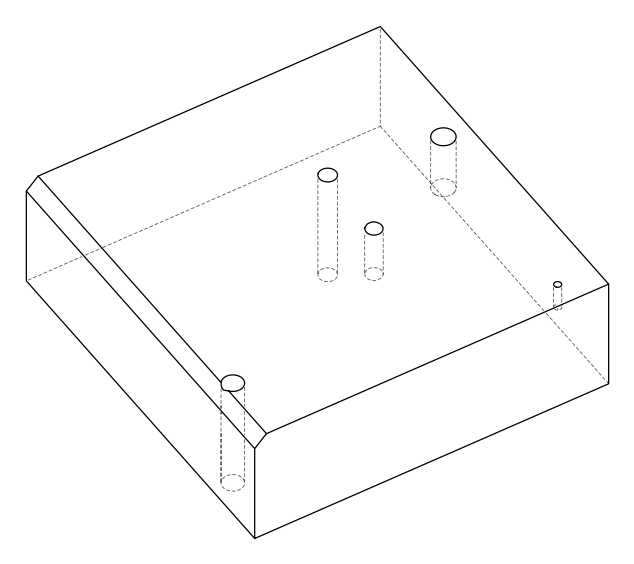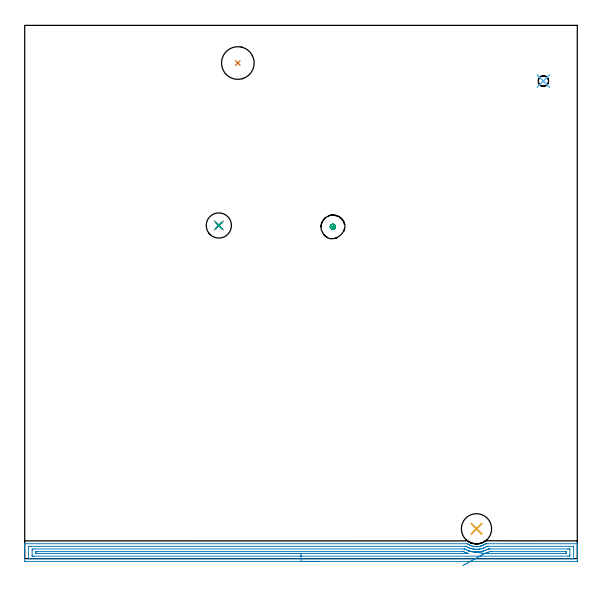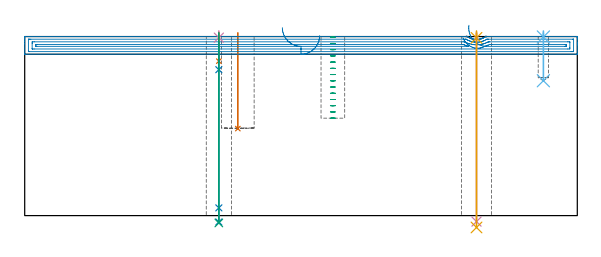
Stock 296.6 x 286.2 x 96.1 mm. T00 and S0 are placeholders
(PLAN: 12 operations, 9 tool changes, 12.7 min)
(1 INDEXABLE_INSERT_DRILL_BLIND_HOLE_FROM_SOLID | STEP1POCKET | NXT0302_006 | 0.21 min | 11820 mm3)
(2 AREA_MILL | FG_CHAMFER_SURFACE | UGT0205_001 | 9.77 min | 13386 mm3)
(3 MILL_BLIND_HOLE_FROM_SOLID_MATERIAL | STEP1POCKET_1 | UGT0201_128 | Spiral | 0.73 min | 5545 mm3)
(4 SPOT_DRILL | STEP1HOLE | NXT0321_9005460120000 | 0.03 min | 7 mm3)
(5 SPOT_DRILL_1 | STEP1HOLE_1 | NXT0321_9005460120000 | 0.03 min | 5 mm3)
(6 SPOT_DRILL_2 | STEP1POCKET_2 | NXT0321_9005460120000 | 0.03 min | 1 mm3)
(7 DRILL_BLIND_HOLE_INTO_CENTER | STEP1HOLE | NXT0301_059 | 0.06 min | 733 mm3)
(8 GUN_DRILL_THROUGH_HOLE | STEP1HOLE | UGT0307_005 | 0.48 min | 4528 mm3)
(9 DRILL_TO_ENLARGE_THROUGH_HOLE | STEP1HOLE | NXT0301_102 | 0.41 min | 8475 mm3)
(10 DRILL_THROUGH_HOLE_INTO_CENTER | STEP1HOLE_1 | NXT0301_065 | 0.41 min | 6641 mm3)
(11 DRILL_TO_ENLARGE_THROUGH_HOLE_1 | STEP1HOLE_1 | UGT0301_286 | 0.42 min | 13129 mm3)
(12 DRILL_BLIND_HOLE_INTO_CENTER_1 | STEP1POCKET_2 | UGT0301_179 | 0.1 min | 554 mm3)
(TOOL NXT0302_006 | Index. Insert Drill 17.5mm [880-D1750L25-05] | D17.5 PA176 FL88 Z2)
(TOOL UGT0205_001 | Chamfer Mill 20 x 3 x 45 deg. | D20 FL50 Z2)
(TOOL UGT0201_128 | Carbide End Mill 10.0 | D10 FL15 Z4)
(TOOL NXT0321_9005460120000 | NC Spot Drill, 142deg, 12mm, Carbide, Uncoated | D12 PA142 FL30 Z2)
(TOOL NXT0301_059 | Carbide Drill 8.8mm [860.1-0880-026A1-MM 2214] | D8.8 PA140 FL47 Z2)
(TOOL UGT0307_005 | Gun Drill 8.3 mm | D8.3 PA130 FL24 Z1)
(TOOL NXT0301_102 | Carbide Drill 13.5mm [860.1-1350-108A1-MM 2214] | D13.5 PA140 FL123 Z2)
(TOOL NXT0301_065 | Carbide Drill 9.4mm [860.1-0940-075A1-MM 2214] | D9.4 PA140 FL98 Z2)
(TOOL UGT0301_286 | Twist Drill 16.2 mm | D16.2 PA118 FL125 Z2)
(TOOL UGT0301_179 | Twist Drill 5.6 mm | D5.6 PA118 FL55 Z2)
(OP 1 INDEXABLE_INSERT_DRILL_BLIND_HOLE_FROM_SOLID)
G17 G21 G94 G90
T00 M6
G54
G17 G0 G90 X114.4 Y266. S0 M3
G43 Z106.1 H1
G94 G81 G98 Z46.7 F250. R98.1
G80
M5
M2
(OP 2 AREA_MILL)
G17 G21 G94 G90
T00 M6
G54
G17 G0 G90 X158.3 Y-1.5 S1061 M3
G43 Z106.1 H0
Z96.6
G94 G1 X158.262 Z95.728 F250.
X158.148 Z94.864
X157.959 Z94.012
X157.697 Z93.18
X157.363 Z92.374
X156.96 Z91.6
X156.492 Z90.864
X155.96 Z90.172
X155.371 Z89.529
X154.728 Z88.94
X154.036 Z88.409
X153.3 Z87.94
X152.526 Z87.537
X151.72 Z87.203
X150.888 Z86.941
X150.036 Z86.752
X149.172 Z86.638
X148.3 Z86.6
X0.605
X0.085 Y-1.494 Z86.604
X0.01 Y-1.492 Z86.606
X0. Y-1.411 Z86.686
Y4.126 Z92.221
Y5.566 Z93.662
Y6.753 Z94.848
Y7.736 Z95.835
X0.003 Y7.871 Z95.963
X0.01 Y7.998 Z96.088
X0.159 Y8. Z96.1
X237.542
X237.663 Y7.996 Z96.089
X237.708 Y7.97 Z96.066
X237.839 Y7.88 Z95.978
X237.988 Y7.783 Z95.883
X238.23 Y7.627 Z95.726
X238.434 Y7.509 Z95.603
X238.629 Y7.393 Z95.489
X239.053 Y7.179 Z95.277
X239.483 Y6.985 Z95.085
X239.524 Y6.97 Z95.069
X239.773 Y6.884 Z94.982
X239.969 Y6.816 Z94.914
X240.418 Y6.681 Z94.779
X240.665 Y6.623 Z94.72
X240.864 Y6.576 Z94.673
X241.158 Y6.523 Z94.621
X241.313 Y6.495 Z94.593
X241.558 Y6.467 Z94.562
X241.759 Y6.442 Z94.538
X242.085 Y6.422 Z94.518
X242.207 Y6.416 Z94.508
X242.304 Y6.417 Z94.505
X242.357 Y6.414
X242.45 Z94.503
X242.518 Y6.413 Z94.504
X242.565 Z94.503
X242.635 Y6.412 Z94.504
X242.654
X242.697 Y6.416
X242.935 Y6.424 Z94.519
X243.101 Y6.432 Z94.527
X243.173 Y6.44 Z94.534
X243.238 Y6.446 Z94.542
X243.342 Y6.458 Z94.551
X243.549 Y6.478 Z94.575
X243.577 Y6.482 Z94.579
X243.996 Y6.549 Z94.644
X244.235 Y6.602 Z94.695
X244.444 Y6.647 Z94.742
X244.89 Y6.771 Z94.869
X244.978 Y6.801 Z94.899
X245.127 Y6.854 Z94.949
X245.448 Y6.963 Z95.061
X245.514 Y6.986 Z95.084
X245.784 Y7.102 Z95.201
X245.857 Y7.137 Z95.237
X246.02 Y7.218 Z95.315
X246.18 Y7.296 Z95.395
X246.235 Y7.323 Z95.422
X246.679 Y7.569 Z95.667
X247.16 Y7.879 Z95.979
X247.186 Y7.897 Z95.997
X247.291 Y7.967 Z96.067
X247.332 Y7.993 Z96.093
X247.805 Y8. Z96.1
X296.441
X296.59 Y7.998 Z96.088
X296.597 Y7.871 Z95.963
X296.6 Y7.736 Z95.835
Y7.376 Z95.475
Y6.753 Z94.848
Y4.69 Z92.787
Y4.126 Z92.221
Y3.532 Z91.628
Y-1.129 Z86.969
X296.596 Y-1.415 Z86.683
X296.59 Y-1.492 Z86.605
X296.51 Y-1.499 Z86.599
X295.995 Y-1.5 Z86.6
X148.3
Y-0.086 Z88.014
X2.39 Y-0.085 Z88.015
X2.218 Y-0.084 Z88.016
X2.045 Y-0.08 Z88.02
X2.01 Y-0.079 Z88.021
X2.006 Y-0.055 Z88.045
X2.003 Y-0.027 Z88.073
X2. Y0.129 Z88.229
X2.001 Y6.387 Z94.487
X2.005 Y6.489 Z94.589
X2.01 Y6.556 Z94.656
X2.015 Y6.579 Z94.679
X2.03 Y6.58 Z94.68
X2.39 Y6.585 Z94.685
X2.56
X3.282 Y6.586 Z94.686
X236.374
X236.734 Y6.583 Z94.683
X236.824 Y6.581 Z94.681
X236.866 Y6.579 Z94.679
X236.917 Y6.552 Z94.652
X237.095 Y6.455 Z94.555
X237.319 Y6.331 Z94.431
X237.773 Y6.088 Z94.188
X237.988 Y5.983 Z94.083
X238.032 Y5.963 Z94.063
X238.227 Y5.877 Z93.977
X238.689 Y5.691 Z93.791
X238.88 Y5.624 Z93.724
X239.27 Y5.494 Z93.594
X239.773 Y5.349 Z93.449
X239.931 Y5.311 Z93.411
X240.579 Y5.171 Z93.271
X240.665 Y5.156 Z93.256
X241.069 Y5.096 Z93.196
X241.52 Y5.038 Z93.138
X241.558 Y5.035 Z93.135
X242.062 Y5.001 Z93.101
X242.45 Y4.995 Z93.095
X242.457 Y4.994 Z93.094
X242.881 Y5.001 Z93.101
X243.318 Y5.025 Z93.125
X243.342 Y5.028 Z93.128
X244.113 Y5.121 Z93.221
X244.235 Y5.138 Z93.238
X244.311 Y5.151 Z93.251
X244.981 Y5.289 Z93.389
X245.127 Y5.322 Z93.422
X245.567 Y5.446 Z93.546
X246.02 Y5.594 Z93.694
X246.234 Y5.667 Z93.767
X246.78 Y5.877 Z93.977
X246.888 Y5.924 Z94.024
X246.912 Y5.935 Z94.035
X247.461 Y6.214 Z94.314
X247.804 Y6.402 Z94.502
X248.033 Y6.529 Z94.629
X248.089 Y6.559 Z94.659
X248.119 Y6.574 Z94.674
X248.157 Y6.579 Z94.679
X248.336 Y6.582 Z94.682
X248.697 Y6.585 Z94.685
X248.867 Y6.586 Z94.686
X294.21 Y6.585 Z94.685
X294.382 Y6.584 Z94.684
X294.554 Y6.58 Z94.68
X294.59 Y6.579 Z94.679
X294.594 Y6.555 Z94.655
X294.597 Y6.527 Z94.627
X294.599 Y6.371 Z94.471
Y0.113 Z88.213
X294.595 Y0.011 Z88.111
X294.59 Y-0.056 Z88.044
X294.585 Y-0.079 Z88.021
X294.57 Y-0.08 Z88.02
X294.21 Y-0.084 Z88.016
X294.039 Y-0.085 Z88.015
X293.318 Y-0.086 Z88.014
X148.3
Y1.328 Z89.428
X5.067 Y1.329 Z89.429
X4.346 Y1.33 Z89.43
X4.175 Y1.332 Z89.432
X4.011 Y1.335 Z89.435
X4.006 Y1.499 Z89.599
X4.002 Y1.668 Z89.768
X4.001 Y4.297 Z92.397
X4.006 Y5.001 Z93.101
X4.009 Y5.164 Z93.264
X5.067 Y5.171 Z93.271
X235.311
X236.032 Y5.169 Z93.269
X236.116 Y5.166 Z93.266
X236.157 Y5.163 Z93.263
X236.203 Y5.142 Z93.242
X236.493 Y5.001 Z93.101
X237.095 Y4.715 Z92.815
X237.609 Y4.498 Z92.598
X237.988 Y4.359 Z92.459
X238.702 Y4.126 Z92.226
X238.88 Y4.073 Z92.173
X238.954 Y4.053 Z92.153
X239.773 Y3.868 Z91.968
X240.105 Y3.799 Z91.899
X240.665 Y3.711 Z91.811
X241.146 Y3.653 Z91.753
X241.558 Y3.621 Z91.721
X242.1 Y3.593 Z91.693
X242.45 Y3.587 Z91.687
X242.99 Y3.596 Z91.696
X243.342 Y3.614 Z91.714
X243.821 Y3.656 Z91.756
X244.235 Y3.704 Z91.804
X244.614 Y3.753 Z91.853
X245.127 Y3.848 Z91.948
X245.363 Y3.894 Z91.994
X245.659 Y3.958 Z92.058
X246.02 Y4.046 Z92.146
X246.083 Y4.063 Z92.163
X246.305 Y4.126 Z92.226
X246.76 Y4.275 Z92.375
X246.912 Y4.327 Z92.427
X247.411 Y4.512 Z92.612
X247.804 Y4.668 Z92.768
X248.037 Y4.773 Z92.873
X248.513 Y5.001 Z93.101
X248.794 Y5.141 Z93.241
X248.836 Y5.161 Z93.261
X248.878 Y5.165 Z93.265
X249.057 Y5.168 Z93.268
X249.416 Y5.171 Z93.271
X249.589
X291.533
X292.254 Y5.17 Z93.27
X292.425 Y5.168 Z93.268
X292.589 Y5.165 Z93.265
X292.594 Y5.001 Z93.101
X292.598 Y4.832 Z92.932
X292.599 Y2.203 Z90.303
X292.593 Y1.499 Z89.599
X292.591 Y1.336 Z89.436
X291.533 Y1.329 Z89.429
X148.3 Y1.328 Z89.428
Y2.743 Z90.843
X6.476
X6.13 Y2.745 Z90.845
X6.069 Y2.746 Z90.846
X6.01 Y2.749 Z90.849
X6. Y3.25 Z91.35
X6.001 Y3.668 Z91.768
X6.003 Y3.72 Z91.82
X6.008 Y3.745 Z91.845
X6.011 Y3.75 Z91.85
X6.026 Y3.752 Z91.852
X6.163 Y3.756 Z91.856
X6.335 Y3.757 Z91.857
X6.852
X234.418
X234.795 Y3.756 Z91.856
X235.311 Y3.752 Z91.852
X235.495 Y3.75 Z91.85
X235.852 Y3.594 Z91.694
X236.203 Y3.444 Z91.544
X236.668 Y3.25 Z91.35
X237.095 Y3.094 Z91.194
X237.342 Y3.008 Z91.108
X237.861 Y2.843 Z90.943
X237.988 Y2.802 Z90.902
X238.064 Y2.776 Z90.876
X238.131 Y2.753 Z90.853
X238.098 Y2.749 Z90.849
X238.055 Y2.745 Z90.845
X237.988 Y2.744 Z90.844
X237.612 Y2.743 Z90.843
X237.378
X148.3
X147.428 Z90.881
X146.564 Z90.995
X145.712 Z91.183
X144.88 Z91.446
X144.074 Z91.78
X143.3 Z92.182
X142.564 Z92.651
X141.872 Z93.182
X141.229 Z93.772
X140.64 Z94.415
X140.108 Z95.107
X139.64 Z95.843
X139.237 Z96.617
X138.903 Z97.423
X138.641 Z98.255
X138.452 Z99.106
X138.338 Z99.971
X138.3 Z100.843
G0 Z106.1
X235.182 Y-3.75
Z95.47
G1 X235.545 Y-3.548 Z94.703
X235.965 Y-3.314 Z93.975
X236.438 Y-3.05 Z93.291
X236.963 Y-2.759 Z92.658
X237.533 Y-2.441 Z92.079
X238.145 Y-2.101 Z91.559
X238.795 Y-1.739 Z91.103
X239.476 Y-1.36 Z90.712
X240.185 Y-0.965 Z90.392
X240.916 Y-0.559 Z90.143
X241.663 Y-0.143 Z89.968
X242.42 Y0.278 Z89.868
X243.182 Y0.702 Z89.844
X243.943 Y1.126 Z89.896
X244.697 Y1.546 Z90.024
X245.439 Y1.958 Z90.227
X246.162 Y2.361 Z90.503
X246.861 Y2.75 Z90.85
X246.878 Y2.759 Z90.859
X246.895 Y2.767 Z90.867
X247.588 Y2.987 Z91.087
X247.804 Y3.059 Z91.159
X247.948 Y3.11 Z91.21
X248.329 Y3.25 Z91.35
X248.591 Y3.354 Z91.454
X248.697 Y3.398 Z91.498
X249.467 Y3.737 Z91.837
X249.589 Y3.75 Z91.85
X249.968 Y3.754 Z91.854
X250.482 Y3.757 Z91.857
X250.857
X290.124
X290.47 Y3.755 Z91.855
X290.531 Y3.754 Z91.854
X290.59 Y3.751 Z91.851
X290.6 Y3.25 Z91.35
X290.599 Y2.832 Z90.932
X290.597 Y2.78 Z90.88
X290.592 Y2.755 Z90.855
X290.589 Y2.75 Z90.85
X290.574 Y2.748 Z90.848
X290.437 Y2.744 Z90.844
X290.265 Y2.743 Z90.843
X289.748
X246.947
X246.912 Y2.744 Z90.844
X246.892 Y2.745 Z90.845
X246.861 Y2.75 Z90.85
X246.012 Y2.87 Z91.008
X245.179 Y2.988 Z91.241
X244.37 Y3.102 Z91.546
X243.59 Y3.212 Z91.921
X242.846 Y3.317 Z92.364
X242.142 Y3.417 Z92.87
X241.485 Y3.51 Z93.436
X240.879 Y3.596 Z94.058
X240.329 Y3.673 Z94.731
X239.84 Y3.742 Z95.449
X239.414 Y3.803 Z96.208
X239.055 Y3.853 Z97.002
X238.767 Y3.894 Z97.824
X238.55 Y3.925 Z98.669
X238.407 Y3.945 Z99.529
X238.339 Y3.955 Z100.399
X238.346 Y3.954 Z101.271
X238.428 Y3.942 Z102.14
G0 Z106.1
M5
M2
(OP 3 MILL_BLIND_HOLE_FROM_SOLID_MATERIAL)
G17 G21 G94 G90
T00 M6
G54
G17 G0 G90 X165.4 Y178.1 S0 M3
G43 Z106.1 H0
Z95.757
G94 G3 X166.033 Y178.817 R0.638 F250.
X165.231 Y179.439 R0.717
X164.061 Y177.931 R1.35
X165.231 Y179.439 R-1.35
X164.646 Y178.685 R0.675
X165.4 Y178.1 R0.675
G0 Z92.414
G3 X166.033 Y178.817 R0.638
X165.231 Y179.439 R0.717
X164.061 Y177.931 R1.35
X165.231 Y179.439 R-1.35
X164.646 Y178.685 R0.675
X165.4 Y178.1 R0.675
G0 Z89.071
G3 X166.033 Y178.817 R0.638
X165.231 Y179.439 R0.717
X164.061 Y177.931 R1.35
X165.231 Y179.439 R-1.35
X164.646 Y178.685 R0.675
X165.4 Y178.1 R0.675
G0 Z85.729
G3 X166.033 Y178.817 R0.638
X165.231 Y179.439 R0.717
X164.061 Y177.931 R1.35
X165.231 Y179.439 R-1.35
X164.646 Y178.685 R0.675
X165.4 Y178.1 R0.675
G0 Z82.386
G3 X166.033 Y178.817 R0.638
X165.231 Y179.439 R0.717
X164.061 Y177.931 R1.35
X165.231 Y179.439 R-1.35
X164.646 Y178.685 R0.675
X165.4 Y178.1 R0.675
G0 Z79.043
G3 X166.033 Y178.817 R0.638
X165.231 Y179.439 R0.717
X164.061 Y177.931 R1.35
X165.231 Y179.439 R-1.35
X164.646 Y178.685 R0.675
X165.4 Y178.1 R0.675
G0 Z75.7
G3 X166.033 Y178.817 R0.638
X165.231 Y179.439 R0.717
X164.061 Y177.931 R1.35
X165.231 Y179.439 R-1.35
X164.646 Y178.685 R0.675
X165.4 Y178.1 R0.675
G0 Z72.357
G3 X166.033 Y178.817 R0.638
X165.231 Y179.439 R0.717
X164.061 Y177.931 R1.35
X165.231 Y179.439 R-1.35
X164.646 Y178.685 R0.675
X165.4 Y178.1 R0.675
G0 Z69.014
G3 X166.033 Y178.817 R0.638
X165.231 Y179.439 R0.717
X164.061 Y177.931 R1.35
X165.231 Y179.439 R-1.35
X164.646 Y178.685 R0.675
X165.4 Y178.1 R0.675
G0 Z65.671
G3 X166.033 Y178.817 R0.638
X165.231 Y179.439 R0.717
X164.061 Y177.931 R1.35
X165.231 Y179.439 R-1.35
X164.646 Y178.685 R0.675
X165.4 Y178.1 R0.675
G0 Z62.329
G3 X166.033 Y178.817 R0.638
X165.231 Y179.439 R0.717
X164.061 Y177.931 R1.35
X165.231 Y179.439 R-1.35
X164.646 Y178.685 R0.675
X165.4 Y178.1 R0.675
G0 Z58.986
G3 X166.033 Y178.817 R0.638
X165.231 Y179.439 R0.717
X164.061 Y177.931 R1.35
X165.231 Y179.439 R-1.35
X164.646 Y178.685 R0.675
X165.4 Y178.1 R0.675
G0 Z55.643
G3 X166.033 Y178.817 R0.638
X165.231 Y179.439 R0.717
X164.061 Y177.931 R1.35
X165.231 Y179.439 R-1.35
X164.646 Y178.685 R0.675
X165.4 Y178.1 R0.675
G0 Z52.3
G3 X166.033 Y178.817 R0.638
X165.231 Y179.439 R0.717
X164.061 Y177.931 R1.35
X165.231 Y179.439 R-1.35
X164.646 Y178.685 R0.675
X165.4 Y178.1 R0.675
G0 Z106.1
M5
M2
(OP 4 SPOT_DRILL)
G17 G21 G94 G90
T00 M6
G54
G17 G0 G90 X104.2 Y178.8 S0 M3
G43 Z106.1 H0
G94 G81 G98 Z95.519 F250. R99.1
G80
M5
M2
(OP 5 SPOT_DRILL_1)
G17 G21 G94 G90
T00 M6
G54
G17 G0 G90 X242.5 Y16. S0 M3
G43 Z106.1 H0
G94 G81 G98 Z95.403 F250. R99.1
G80
M5
M2
(OP 6 SPOT_DRILL_2)
G17 G21 G94 G90
T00 M6
G54
G17 G0 G90 X278.4 Y256.3 S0 M3
G43 Z106.1 H0
G94 G81 G98 Z95.859 F250. R99.1
G80
M5
M2
(OP 7 DRILL_BLIND_HOLE_INTO_CENTER)
G17 G21 G94 G90
T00 M6
G54
G17 G0 G90 X104.2 Y178.8 S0 M3
G43 Z106.1 H1
G94 G81 G98 Z82.9 F250. R98.1
G80
M5
M2
(OP 8 GUN_DRILL_THROUGH_HOLE)
G17 G21 G94 G90
T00 M6
G54
G17 G0 G90 X104.2 Y178.8 M8
G43 Z106.1 H0
Z93.017
S716 M3
G94 G1 Z78.325 F125. M26
G4 X.084
Z4.15 F250.
G4 X.084
Z-3.435 F125.
G4 X.084
M5
M9
G0 Z93.017
Z106.1
M2
(OP 9 DRILL_TO_ENLARGE_THROUGH_HOLE)
G17 G21 G94 G90
T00 M6
G54
G17 G0 G90 X104.2 Y178.8 S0 M3
G43 Z106.1 H1
G94 G73 G98 Z-3.957 F250. Q12.507 R98.1
G80
M5
M2
(OP 10 DRILL_THROUGH_HOLE_INTO_CENTER)
G17 G21 G94 G90
T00 M6
G54
G17 G0 G90 X242.5 Y16. S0 M3
G43 Z106.1 H1
G94 G73 G98 Z-3.211 F250. Q9.028 R98.1
G80
M5
M2
(OP 11 DRILL_TO_ENLARGE_THROUGH_HOLE_1)
G17 G21 G94 G90
T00 M6
G54
G17 G0 G90 X242.5 Y16. S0 M3
G43 Z106.1 H0
G94 G73 G98 Z-6.367 F250. Q14.638 R98.1
G80
M5
M2
(OP 12 DRILL_BLIND_HOLE_INTO_CENTER_1)
G17 G21 G94 G90
T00 M6
G54
G17 G0 G90 X278.4 Y256.3 S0 M3
G43 Z106.1 H0
G94 G81 G98 Z72.4 F250. R98.1
G80
M5
M2
